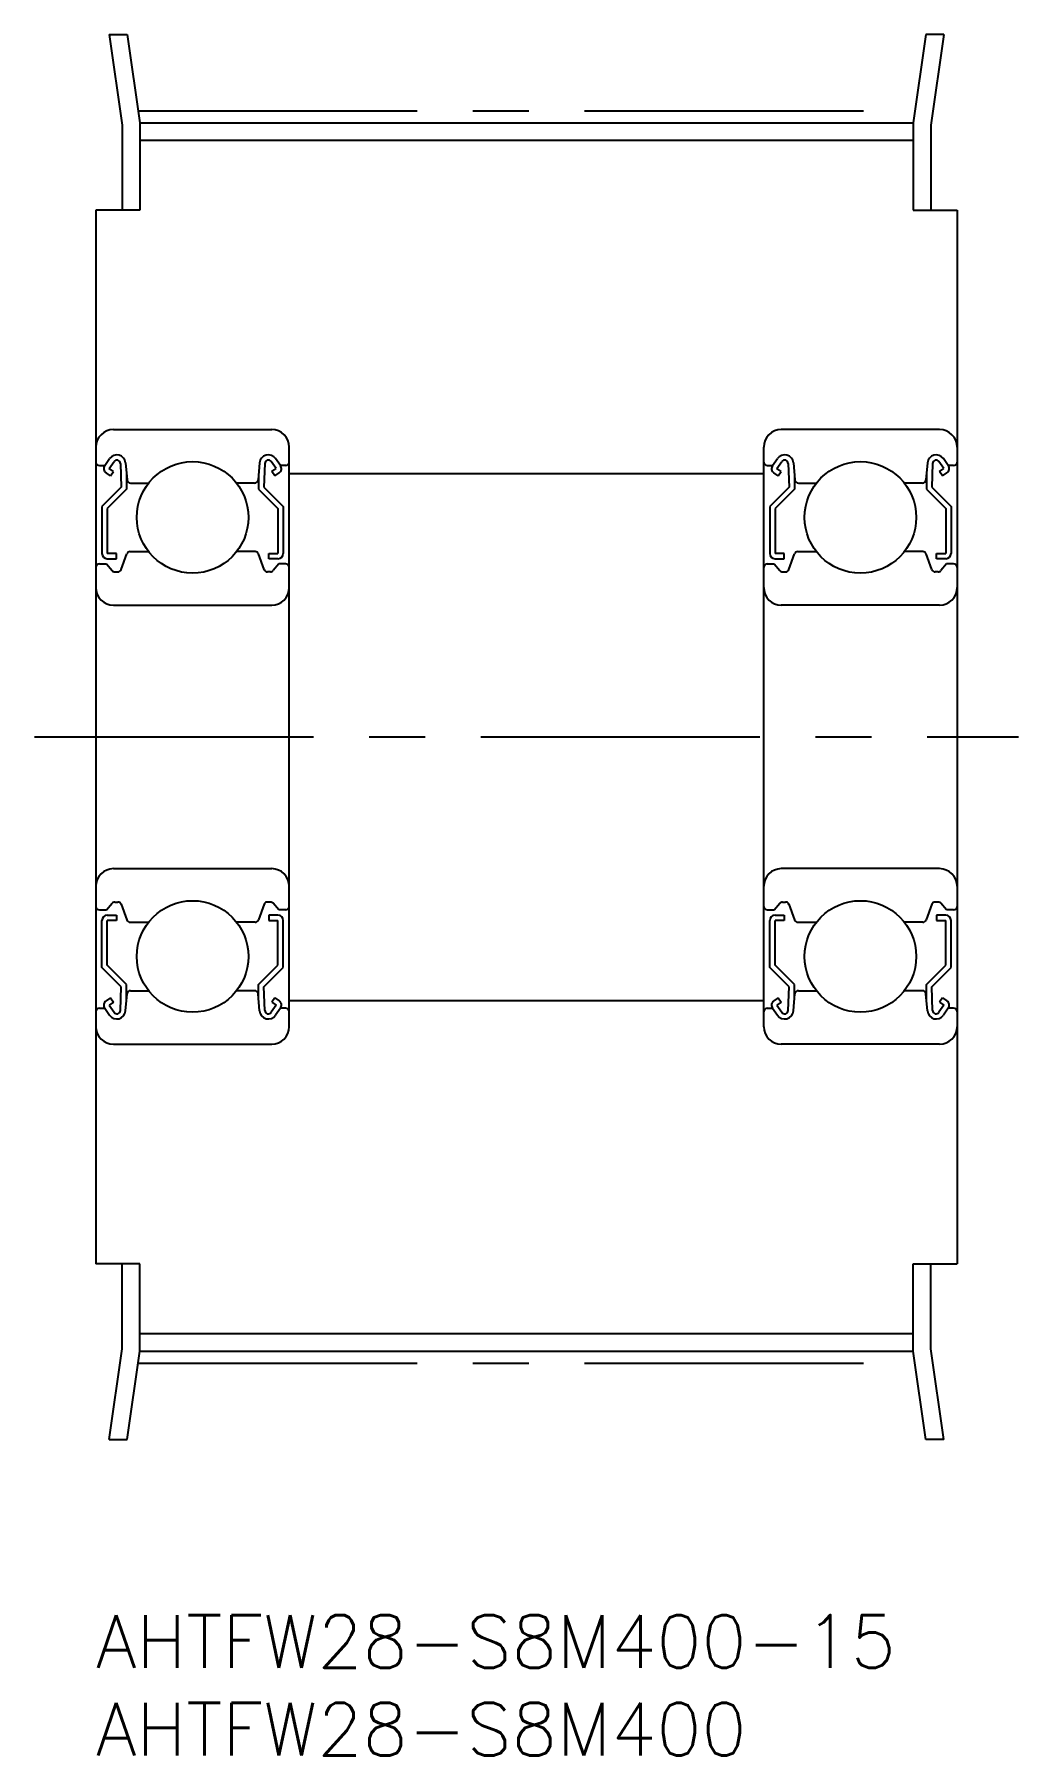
# Model space of a CAD drawing. Extents: x -3.5 to 52.5, y -8 to 90.
import ezdxf

# ---------------------------------------------------------------- set-up
doc = ezdxf.new("R2010")
doc.units = 0
doc.header["$LTSCALE"] = 0.5
doc.linetypes.add('CENTER', pattern=[50.8, 31.75, -6.35, 6.35, -6.35])
for name, color, linetype in [('MSM_CENTER', 1, 'CENTER'), ('MSM_CONTINUOUS', 7, 'CONTINUOUS'), ('MSM_PART_NUMBER', 7, 'CONTINUOUS')]:
    doc.layers.add(name, color=color, linetype=linetype)
doc.styles.get("Standard").update_dxf_attribs({"font": 'txt.shx', "height": 3, "bigfont": 'bigfont.shx'})

# ---------------------------------------------------------------- blocks, each defined once
blk = doc.blocks.new('*U2')
at = {"layer": 'MSM_PART_NUMBER'}
blk.add_text('AHTFW28-S8M400-15', height=3, dxfattribs=at).set_placement((0, -3))
blk = doc.blocks.new('*U3')
at = {"layer": 'MSM_PART_NUMBER'}
blk.add_text('AHTFW28-S8M400', height=3, dxfattribs=at).set_placement((0, -8))

msp = doc.modelspace()

# ---------------------------------------------------------------- linework, layer by layer
at = {"layer": 'MSM_CENTER'}
for p, q in [((2.403, 85.65), (46.597, 85.65)), ((-3.5, 50), (52.5, 50)), ((2.403, 14.35), (46.597, 14.35))]:
    msp.add_line(p, q, dxfattribs=at)
at = {"layer": 'MSM_CONTINUOUS'}
for p, q in [((0.753, 90), (1.5, 84.842)), ((0.753, 90), (1.784, 90)), ((1.784, 90), (2.5, 84.965)), ((47.216, 90), (46.5, 84.965)), ((48.247, 90), (47.216, 90)), ((48.247, 90), (47.5, 84.842)), ((1.5, 84.842), (1.5, 80)), ((2.5, 84.965), (2.5, 80)), ((2.5, 84.965), (46.5, 84.965)), ((46.5, 84.965), (46.5, 80)), ((47.5, 84.842), (47.5, 80)), ((2.5, 83.97), (46.5, 83.97)), ((2.5, 80), (0, 80)), ((0, 80), (0, 20)), ((46.5, 80), (49, 80)), ((49, 80), (49, 20)), ((1, 67.5), (10, 67.5)), ((48, 67.5), (39, 67.5)), ((0.5, 65.45), (0.779, 65.847)), ((0.746, 65.278), (1.028, 65.68)), ((10.254, 65.278), (9.972, 65.68)), ((10.5, 65.45), (10.221, 65.847)), ((11, 33.5), (11, 66.5)), ((38, 33.5), (38, 66.5)), ((38.5, 65.45), (38.779, 65.847)), ((38.746, 65.278), (39.028, 65.68)), ((48.254, 65.278), (47.972, 65.68)), ((48.5, 65.45), (48.221, 65.847)), ((0.2, 65.45), (0.5, 65.45)), ((0.819, 64.86), (0.574, 65.032)), ((0.991, 65.105), (0.746, 65.278)), ((0.819, 64.86), (0.991, 65.105)), ((1.392, 65.573), (1.442, 64.224)), ((1.686, 65.604), (1.772, 64.632)), ((1.742, 64.971), (1.742, 64.1)), ((9.314, 65.604), (9.228, 64.632)), ((9.258, 64.971), (9.258, 64.1)), ((9.608, 65.573), (9.558, 64.224)), ((10.009, 65.105), (10.254, 65.278)), ((10.181, 64.86), (10.009, 65.105)), ((10.181, 64.86), (10.426, 65.032)), ((10.8, 65.45), (10.5, 65.45)), ((11, 65), (38, 65)), ((38.2, 65.45), (38.5, 65.45)), ((38.819, 64.86), (38.574, 65.032)), ((38.991, 65.105), (38.746, 65.278)), ((38.819, 64.86), (38.991, 65.105)), ((39.392, 65.573), (39.442, 64.224)), ((39.686, 65.604), (39.772, 64.632)), ((39.742, 64.971), (39.742, 64.1)), ((47.314, 65.604), (47.228, 64.632)), ((47.258, 64.971), (47.258, 64.1)), ((47.608, 65.573), (47.558, 64.224)), ((48.009, 65.105), (48.254, 65.278)), ((48.181, 64.86), (48.009, 65.105)), ((48.181, 64.86), (48.426, 65.032)), ((48.8, 65.45), (48.5, 65.45)), ((1.442, 64.224), (0.342, 63.124)), ((1.742, 64.1), (0.642, 63)), ((1.971, 64.45), (2.994, 64.45)), ((9.029, 64.45), (8.006, 64.45)), ((9.258, 64.1), (10.358, 63)), ((9.558, 64.224), (10.658, 63.124)), ((39.442, 64.224), (38.342, 63.124)), ((39.742, 64.1), (38.642, 63)), ((39.971, 64.45), (40.994, 64.45)), ((47.029, 64.45), (46.006, 64.45)), ((47.258, 64.1), (48.358, 63)), ((47.558, 64.224), (48.658, 63.124)), ((0.342, 63.124), (0.342, 60.45)), ((0.642, 63), (0.642, 60.45)), ((10.358, 63), (10.358, 60.45)), ((10.658, 63.124), (10.658, 60.45)), ((38.342, 63.124), (38.342, 60.45)), ((38.642, 63), (38.642, 60.45)), ((48.358, 63), (48.358, 60.45)), ((48.658, 63.124), (48.658, 60.45)), ((0.2, 59.85), (0.6, 59.85)), ((0.6, 59.85), (0.918, 59.471)), ((1.162, 60.45), (0.642, 60.45)), ((0.642, 60.15), (1.162, 60.15)), ((1.162, 60.15), (1.162, 60.45)), ((1.434, 59.531), (1.757, 60.418)), ((1.945, 60.55), (2.994, 60.55)), ((9.055, 60.55), (8.006, 60.55)), ((9.566, 59.531), (9.243, 60.418)), ((9.838, 60.15), (9.838, 60.45)), ((9.838, 60.45), (10.358, 60.45)), ((10.358, 60.15), (9.838, 60.15)), ((10.4, 59.85), (10.082, 59.471)), ((10.8, 59.85), (10.4, 59.85)), ((38.2, 59.85), (38.6, 59.85)), ((38.6, 59.85), (38.918, 59.471)), ((39.162, 60.45), (38.642, 60.45)), ((38.642, 60.15), (39.162, 60.15)), ((39.162, 60.15), (39.162, 60.45)), ((39.434, 59.531), (39.757, 60.418)), ((39.945, 60.55), (40.994, 60.55)), ((47.055, 60.55), (46.006, 60.55)), ((47.566, 59.531), (47.243, 60.418)), ((47.838, 60.45), (48.358, 60.45)), ((47.838, 60.15), (47.838, 60.45)), ((48.358, 60.15), (47.838, 60.15)), ((48.4, 59.85), (48.082, 59.471)), ((48.8, 59.85), (48.4, 59.85)), ((1.071, 59.4), (1.246, 59.4)), ((9.929, 59.4), (9.754, 59.4)), ((39.071, 59.4), (39.246, 59.4)), ((47.929, 59.4), (47.754, 59.4)), ((1, 57.5), (10, 57.5)), ((48, 57.5), (39, 57.5)), ((0, 50), (0, 50)), ((49, 50), (49, 50)), ((1, 42.5), (10, 42.5)), ((48, 42.5), (39, 42.5)), ((0.6, 40.15), (0.918, 40.529)), ((1.071, 40.6), (1.246, 40.6)), ((1.434, 40.469), (1.757, 39.582)), ((9.566, 40.469), (9.243, 39.582)), ((9.929, 40.6), (9.754, 40.6)), ((10.4, 40.15), (10.082, 40.529)), ((38.6, 40.15), (38.918, 40.529)), ((39.071, 40.6), (39.246, 40.6)), ((39.434, 40.469), (39.757, 39.582)), ((47.566, 40.469), (47.243, 39.582)), ((47.929, 40.6), (47.754, 40.6)), ((48.4, 40.15), (48.082, 40.529)), ((0.2, 40.15), (0.6, 40.15)), ((0.342, 36.876), (0.342, 39.55)), ((0.642, 39.85), (1.162, 39.85)), ((0.642, 37), (0.642, 39.55)), ((1.162, 39.55), (0.642, 39.55)), ((1.162, 39.85), (1.162, 39.55)), ((1.945, 39.45), (2.994, 39.45)), ((9.055, 39.45), (8.006, 39.45)), ((10.358, 39.85), (9.838, 39.85)), ((9.838, 39.85), (9.838, 39.55)), ((9.838, 39.55), (10.358, 39.55)), ((10.358, 37), (10.358, 39.55)), ((10.8, 40.15), (10.4, 40.15)), ((10.658, 36.876), (10.658, 39.55)), ((38.2, 40.15), (38.6, 40.15)), ((38.342, 36.876), (38.342, 39.55)), ((38.642, 39.85), (39.162, 39.85)), ((39.162, 39.55), (38.642, 39.55)), ((38.642, 37), (38.642, 39.55)), ((39.162, 39.85), (39.162, 39.55)), ((39.945, 39.45), (40.994, 39.45)), ((47.055, 39.45), (46.006, 39.45)), ((47.838, 39.85), (47.838, 39.55)), ((48.358, 39.85), (47.838, 39.85)), ((47.838, 39.55), (48.358, 39.55)), ((48.358, 37), (48.358, 39.55)), ((48.8, 40.15), (48.4, 40.15)), ((48.658, 36.876), (48.658, 39.55)), ((1.442, 35.776), (0.342, 36.876)), ((1.742, 35.9), (0.642, 37)), ((9.258, 35.9), (10.358, 37)), ((9.558, 35.776), (10.658, 36.876)), ((39.442, 35.776), (38.342, 36.876)), ((39.742, 35.9), (38.642, 37)), ((47.258, 35.9), (48.358, 37)), ((47.558, 35.776), (48.658, 36.876)), ((1.392, 34.427), (1.442, 35.776)), ((1.686, 34.396), (1.772, 35.368)), ((1.742, 35.029), (1.742, 35.9)), ((1.971, 35.55), (2.994, 35.55)), ((9.029, 35.55), (8.006, 35.55)), ((9.314, 34.396), (9.228, 35.368)), ((9.258, 35.029), (9.258, 35.9)), ((9.608, 34.427), (9.558, 35.776)), ((39.392, 34.427), (39.442, 35.776)), ((39.686, 34.396), (39.772, 35.368)), ((39.742, 35.029), (39.742, 35.9)), ((39.971, 35.55), (40.994, 35.55)), ((47.029, 35.55), (46.006, 35.55)), ((47.314, 34.396), (47.228, 35.368)), ((47.258, 35.029), (47.258, 35.9)), ((47.608, 34.427), (47.558, 35.776)), ((0.2, 34.55), (0.5, 34.55)), ((0.5, 34.55), (0.779, 34.153)), ((0.819, 35.14), (0.574, 34.968)), ((0.991, 34.895), (0.746, 34.722)), ((0.746, 34.722), (1.028, 34.32)), ((0.819, 35.14), (0.991, 34.895)), ((10.254, 34.722), (9.972, 34.32)), ((10.181, 35.14), (10.009, 34.895)), ((10.009, 34.895), (10.254, 34.722)), ((10.181, 35.14), (10.426, 34.968)), ((10.5, 34.55), (10.221, 34.153)), ((10.8, 34.55), (10.5, 34.55)), ((11, 35), (38, 35)), ((38.2, 34.55), (38.5, 34.55)), ((38.5, 34.55), (38.779, 34.153)), ((38.819, 35.14), (38.574, 34.968)), ((38.991, 34.895), (38.746, 34.722)), ((38.746, 34.722), (39.028, 34.32)), ((38.819, 35.14), (38.991, 34.895)), ((48.254, 34.722), (47.972, 34.32)), ((48.181, 35.14), (48.009, 34.895)), ((48.009, 34.895), (48.254, 34.722)), ((48.181, 35.14), (48.426, 34.968)), ((48.5, 34.55), (48.221, 34.153)), ((48.8, 34.55), (48.5, 34.55)), ((1, 32.5), (10, 32.5)), ((48, 32.5), (39, 32.5)), ((2.5, 20), (0, 20)), ((1.5, 15.158), (1.5, 20)), ((2.5, 15.035), (2.5, 20)), ((46.5, 15.035), (46.5, 20)), ((46.5, 20), (49, 20)), ((47.5, 15.158), (47.5, 20)), ((2.5, 16.03), (46.5, 16.03)), ((0.753, 10), (1.5, 15.158)), ((1.784, 10), (2.5, 15.035)), ((2.5, 15.035), (46.5, 15.035)), ((47.216, 10), (46.5, 15.035)), ((48.247, 10), (47.5, 15.158)), ((0.753, 10), (1.784, 10)), ((48.247, 10), (47.216, 10))]:
    msp.add_line(p, q, dxfattribs=at)
for centre in [(5.5, 62.5), (43.5, 62.5), (5.5, 37.5), (43.5, 37.5)]:
    msp.add_circle(centre, 3.175, dxfattribs=at)
for centre, radius, start, end in [((1, 66.5), 1, 90, 180), ((10, 66.5), 1, 0, 90), ((39, 66.5), 1, 90, 180), ((48, 66.5), 1, 0, 90), ((1.188, 65.56), 0.5, 5.06502, 144.93555), ((1.192, 65.565), 0.2, 2.13118, 144.93675), ((9.812, 65.56), 0.5, 35.06445, 174.93498), ((9.808, 65.565), 0.2, 35.06325, 177.86882), ((39.188, 65.56), 0.5, 5.06502, 144.93555), ((39.192, 65.565), 0.2, 2.13118, 144.93675), ((47.812, 65.56), 0.5, 35.06445, 174.93498), ((47.808, 65.565), 0.2, 35.06325, 177.86882), ((0.2, 65.65), 0.2, 180, 270), ((0.745, 65.277), 0.3, 144.93555, 235.03769), ((10.255, 65.277), 0.3, 304.96231, 35.06445), ((10.8, 65.65), 0.2, 270, 0), ((38.2, 65.65), 0.2, 180, 270), ((38.745, 65.277), 0.3, 144.93555, 235.03769), ((48.255, 65.277), 0.3, 304.96231, 35.06445), ((48.8, 65.65), 0.2, 270, 0), ((1.971, 64.65), 0.2, 185.06502, 270), ((9.029, 64.65), 0.2, 270, 354.93498), ((39.971, 64.65), 0.2, 185.06502, 270), ((47.029, 64.65), 0.2, 270, 354.93498), ((0.2, 59.65), 0.2, 90, 180), ((0.642, 60.45), 0.3, 180, 270), ((1.945, 60.35), 0.2, 90, 159.97033), ((9.055, 60.35), 0.2, 20.02967, 90), ((10.358, 60.45), 0.3, 270, 0), ((10.8, 59.65), 0.2, 0, 90), ((38.2, 59.65), 0.2, 90, 180), ((38.642, 60.45), 0.3, 180, 270), ((39.945, 60.35), 0.2, 90, 159.97033), ((47.055, 60.35), 0.2, 20.02967, 90), ((48.358, 60.45), 0.3, 270, 0), ((48.8, 59.65), 0.2, 0, 90), ((1.071, 59.6), 0.2, 219.99699, 270), ((1.246, 59.6), 0.2, 270, 339.97033), ((9.754, 59.6), 0.2, 200.02967, 270), ((9.929, 59.6), 0.2, 270, 320.00301), ((39.071, 59.6), 0.2, 219.99699, 270), ((39.246, 59.6), 0.2, 270, 339.97033), ((47.754, 59.6), 0.2, 200.02967, 270), ((47.929, 59.6), 0.2, 270, 320.00301), ((1, 58.5), 1, 180, 270), ((10, 58.5), 1, 270, 0), ((39, 58.5), 1, 180, 270), ((48, 58.5), 1, 270, 0), ((1, 41.5), 1, 90, 180), ((10, 41.5), 1, 360, 90), ((39, 41.5), 1, 90, 180), ((48, 41.5), 1, 0, 90), ((0.2, 40.35), 0.2, 180, 270), ((1.071, 40.4), 0.2, 90, 140.00301), ((1.246, 40.4), 0.2, 20.02967, 90), ((9.754, 40.4), 0.2, 90, 159.97033), ((9.929, 40.4), 0.2, 39.99699, 90), ((10.8, 40.35), 0.2, 270, 0), ((38.2, 40.35), 0.2, 180, 270), ((39.071, 40.4), 0.2, 90, 140.00301), ((39.246, 40.4), 0.2, 20.02967, 90), ((47.754, 40.4), 0.2, 90, 159.97033), ((47.929, 40.4), 0.2, 39.99699, 90), ((48.8, 40.35), 0.2, 270, 0), ((0.642, 39.55), 0.3, 90, 180), ((1.945, 39.65), 0.2, 200.02967, 270), ((9.055, 39.65), 0.2, 270, 339.97033), ((10.358, 39.55), 0.3, 0, 90), ((38.642, 39.55), 0.3, 90, 180), ((39.945, 39.65), 0.2, 200.02967, 270), ((47.055, 39.65), 0.2, 270, 339.97033), ((48.358, 39.55), 0.3, 0, 90), ((1.971, 35.35), 0.2, 90, 174.93498), ((9.029, 35.35), 0.2, 5.06502, 90), ((39.971, 35.35), 0.2, 90, 174.93498), ((47.029, 35.35), 0.2, 5.06502, 90), ((0.2, 34.35), 0.2, 90, 180), ((0.745, 34.723), 0.3, 124.96231, 215.06445), ((1.188, 34.44), 0.5, 215.06445, 354.93498), ((1.192, 34.435), 0.2, 215.06325, 357.86882), ((9.812, 34.44), 0.5, 185.06502, 324.93555), ((9.808, 34.435), 0.2, 182.13118, 324.93675), ((10.255, 34.723), 0.3, 324.93555, 55.03769), ((10.8, 34.35), 0.2, 0, 90), ((38.2, 34.35), 0.2, 90, 180), ((38.745, 34.723), 0.3, 124.96231, 215.06445), ((39.188, 34.44), 0.5, 215.06445, 354.93498), ((39.192, 34.435), 0.2, 215.06325, 357.86882), ((47.812, 34.44), 0.5, 185.06502, 324.93555), ((47.808, 34.435), 0.2, 182.13118, 324.93675), ((48.255, 34.723), 0.3, 324.93555, 55.03769), ((48.8, 34.35), 0.2, 0, 90), ((1, 33.5), 1, 180, 270), ((10, 33.5), 1, 270, 360), ((39, 33.5), 1, 180, 270), ((48, 33.5), 1, 270, 0)]:
    msp.add_arc(centre, radius, start, end, dxfattribs=at)

# ---------------------------------------------------------------- block references
for name in ['*U2', '*U3']:
    msp.add_blockref(name, (0, 0), dxfattribs=at)

doc.saveas('drawing.dxf')
